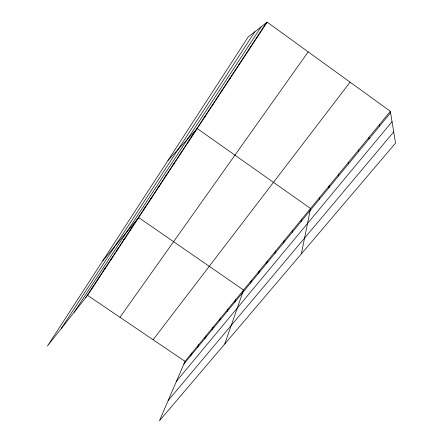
<?xml version="1.0" encoding="UTF-8"?>
<svg xmlns="http://www.w3.org/2000/svg" width="443" height="443" viewBox="0 0 443 443"><rect width="100%" height="100%" fill="white"/><g stroke="black" fill="none" stroke-linecap="round" stroke-linejoin="round"><path stroke-width="0.66" d="M358.647 151.567L358.692 149.861M348.497 163.916L348.619 162.121M338.579 175.976L338.779 174.105M328.883 187.766L329.16 185.822M319.397 199.295L319.752 197.279M301.378 253.85L310.549 208.487L197.218 128.531L167.93 160.516M301.057 221.6L301.545 219.451M292.186 232.387L292.734 230.183M283.503 242.947L284.113 240.687M275.003 253.285L275.668 250.965M266.675 263.402L267.4 261.038M258.529 273.314L259.305 270.9M250.544 283.027L251.369 280.557M224.745 343.995L243.595 290.027L138.676 217.579L102.815 260.755M234.823 302.137L235.748 299.584M227.093 311.54L228.062 308.948M219.512 320.754L220.525 318.124M212.086 329.786L213.144 327.117M204.81 338.635L205.906 335.932M197.672 347.312L198.807 344.576M190.678 355.818L191.847 353.049M390.344 111.309L185.019 361.366L159.414 420.85L395.555 143.078L390.344 111.309L267.151 22.15L248.218 36.93L47.445 345.989L87.559 295.331L267.151 22.15M61.178 328.651L254.886 31.724M74.125 312.298L260.993 26.957M85.676 297.713L266.298 22.814M119.964 317.288L308.201 51.859M153.101 339.737L350.086 82.171M91.651 288.62L93.512 286.278M97.742 279.345L99.581 277.047M103.961 269.887L105.772 267.627M110.301 260.235L112.09 258.02M116.775 250.384L118.53 248.218M123.381 240.327L125.109 238.218M130.126 230.067L131.82 228.007M183.817 364.163L390.576 112.743M176.436 381.307L392.038 121.659M143.837 209.196L145.465 207.252M168.168 400.511L393.722 131.909M150.803 198.597L152.398 196.709M157.918 187.766L159.474 185.938M165.184 176.707L166.701 174.946M172.609 165.405L174.088 163.716M180.196 153.859L181.63 152.242M187.948 142.059L189.338 140.514M203.985 117.655L205.275 116.276M212.275 105.035L213.509 103.745M220.758 92.127L221.937 90.926M229.441 78.909L230.559 77.807M238.328 65.387L239.386 64.385M247.427 51.538L248.423 50.64M256.746 37.35L257.676 36.564M87.559 295.331L185.019 361.366M379.54 124.466L379.679 125.995M368.991 137.313L369.041 138.936"/></g></svg>
